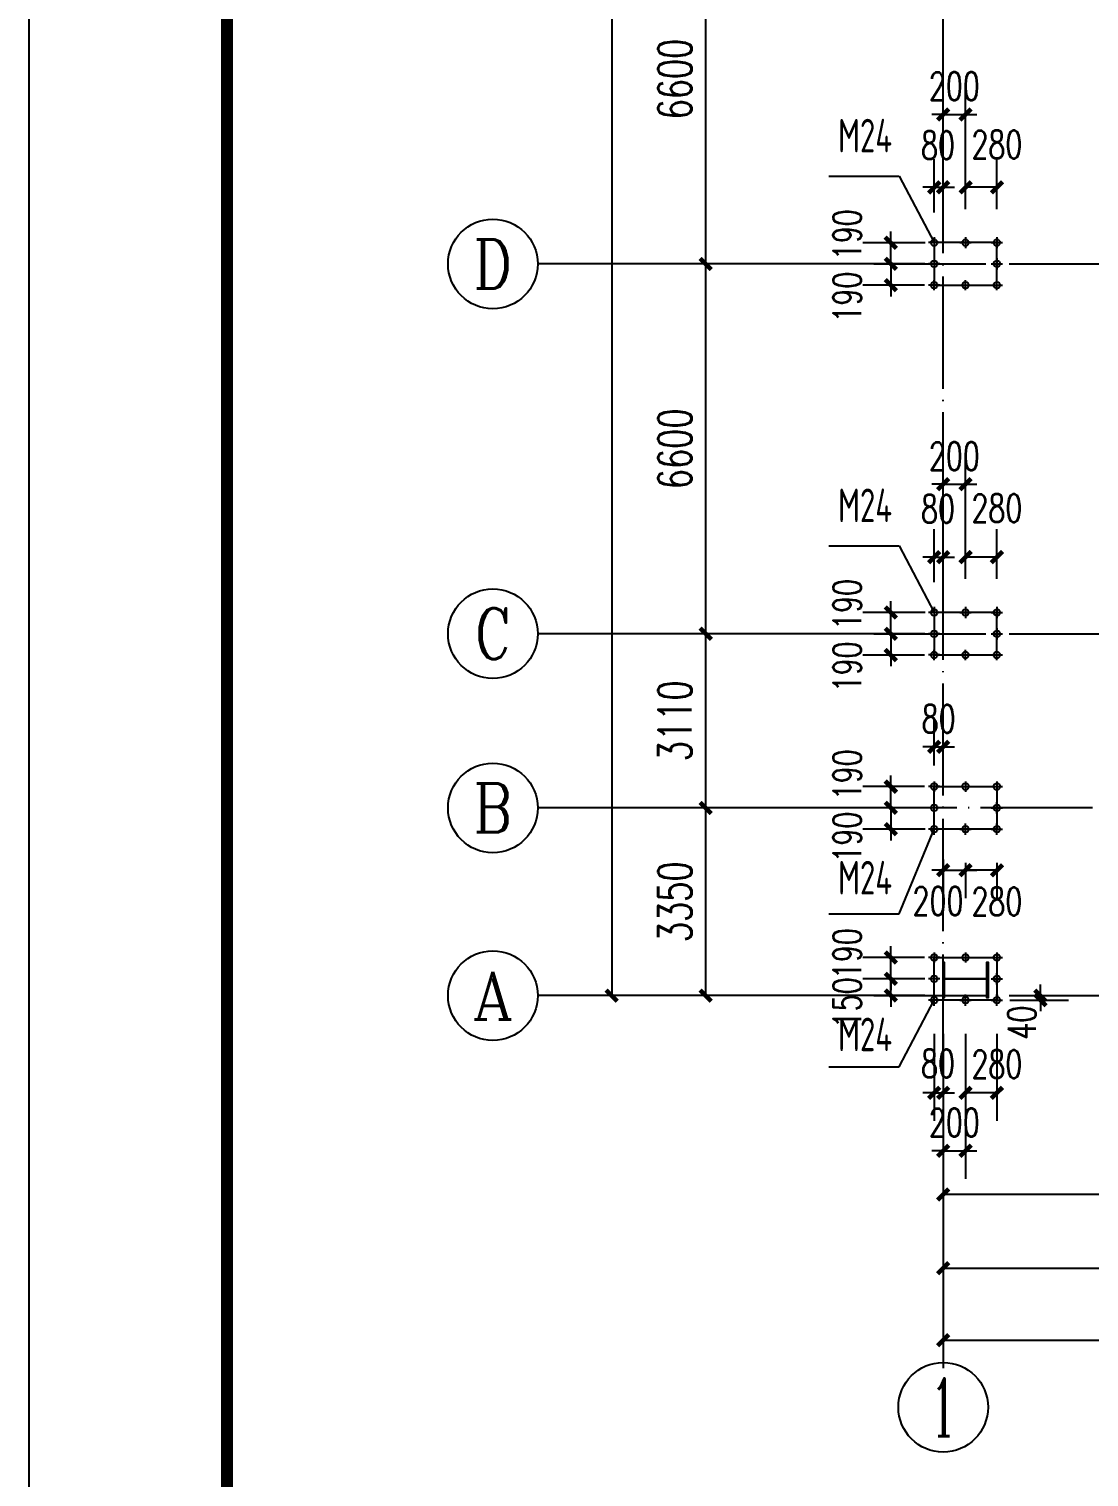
# Model space of a CAD drawing. Extents: x -89996 to 1006241, y -2176 to 440573.
# Drawn here: x 396096 to 415017, y 107290 to 133138 of the extents above; entities that cross this region are included whole.
import ezdxf
from ezdxf.enums import TextEntityAlignment as Align

# ---------------------------------------------------------------- set-up
doc = ezdxf.new("R2010")
doc.units = 0
doc.header["$LTSCALE"] = 1000
doc.header["$MEASUREMENT"] = 0
doc.linetypes.add('DOTE', pattern=[2.42, 2, -0.2, 0.02, -0.2])
for name, color, linetype in [('AXIS', 3, 'Continuous'), ('AXIS_TEXT', 7, 'Continuous'), ('DOTE', 1, 'DOTE'), ('GZ', 50, 'Continuous'), ('PUB_TITLE', 4, 'Continuous'), ('TEXT', 7, 'Continuous'), ('WALL', 9, 'Continuous')]:
    doc.layers.add(name, color=color, linetype=linetype)
doc.styles.add('_TCH_AXIS', font='COMPLEX', dxfattribs={"bigfont": 'GBCBIG'})
doc.styles.add('_TCH_DIM_T3', font='SIMPLEX', dxfattribs={"width": 0.705882, "bigfont": 'GBCBIG'})
doc.styles.add('COMPLEX', font='COMPLEX')
doc.styles.add('TSSD_Label', font='tssdeng.shx', dxfattribs={"width": 0.7, "bigfont": 'hztxt.shx'})
doc.dimstyles.new('_TCH_ARCH&&200', dxfattribs={"dimtxt": 595, "dimasz": 200, "dimexe": 500, "dimexo": 600, "dimgap": 252.5, "dimtad": 1, "dimdec": 0, "dimzin": 0, "dimdsep": 46, "dimtxsty": '_TCH_DIM_T3', "dimblk": 'ARCHTICK', "dimcen": 0.09, "dimclrt": 7, "dimazin": 2, "dimtfac": 1, "dimtdec": 0, "dimtix": 1, "dimtmove": 2, "dimatfit": 3, "dimfxl": 0, "dimtolj": 1, "dimtzin": 0, "dimarcsym": 0})
doc.dimstyles.new('TCH-200-1', dxfattribs={"dimtxt": 595, "dimasz": 200, "dimexe": 500, "dimexo": 600, "dimgap": 252.5, "dimtad": 1, "dimdec": 0, "dimzin": 0, "dimdsep": 46, "dimtxsty": '_TCH_DIM_T3', "dimblk": 'ARCHTICK', "dimcen": 0.09, "dimclrd": 3, "dimclre": 3, "dimclrt": 7, "dimazin": 2, "dimtfac": 1, "dimtdec": 0, "dimtix": 1, "dimtmove": 2, "dimatfit": 3, "dimfxl": 0, "dimtolj": 1, "dimtzin": 0, "dimarcsym": 0})
doc.dimstyles.new('TCH-200-2', dxfattribs={"dimtxt": 500, "dimasz": 200, "dimexe": 500, "dimexo": 600, "dimgap": 252.5, "dimtad": 1, "dimdec": 0, "dimlfac": 0.5, "dimzin": 0, "dimdsep": 46, "dimtxsty": '_TCH_DIM_T3', "dimblk": 'ARCHTICK', "dimcen": 0.09, "dimclrd": 124, "dimclre": 124, "dimclrt": 7, "dimazin": 2, "dimtfac": 1, "dimtdec": 0, "dimtix": 1, "dimtmove": 2, "dimatfit": 3, "dimfxl": 0, "dimtolj": 1, "dimtzin": 0, "dimarcsym": 0})

# ---------------------------------------------------------------- blocks, each defined once
blk = doc.blocks.new('_ArchTick')
at = {"color": 0, "linetype": 'ByBlock', "const_width": 0.4}
blk.add_lwpolyline([(-0.5, -0.5), (0.5, 0.5)], dxfattribs=at)
blk = doc.blocks.new('*D1260')
at = {"layer": 'Defpoints', "color": 0, "transparency": 16777216}
for p in [(412413, 155493), (406497, 115883), (412413, 115883)]:
    blk.add_point(p, dxfattribs=at)
at = {"layer": 'WALL', "color": 3, "lineweight": -2, "transparency": 16777216}
for p, q in [((411813, 155493), (405997, 155493)), ((406497, 155493), (406497, 115883)), ((411813, 115883), (405997, 115883))]:
    blk.add_line(p, q, dxfattribs=at)
at = {"layer": 'WALL', "color": 3, "lineweight": -2, "transparency": 16777216, "xscale": 200, "yscale": 200, "zscale": 200}
for p, rotation in [((406497, 155493), 90), ((406497, 115883), 270)]:
    blk.add_blockref('_ArchTick', p, dxfattribs=dict(at, rotation=rotation))
at = {"layer": 'WALL', "color": 7, "transparency": 16777216, "insert": (405947, 135688), "char_height": 595, "attachment_point": 5, "rotation": 90, "style": '_TCH_DIM_T3'}
blk.add_mtext('\\A1;39610', dxfattribs=at)
blk = doc.blocks.new('*D1261')
at = {"layer": 'Defpoints', "color": 0, "transparency": 16777216}
for p in [(412413, 115603), (500933, 115643), (500933, 109735)]:
    blk.add_point(p, dxfattribs=at)
at = {"layer": 'WALL', "color": 3, "lineweight": -2, "transparency": 16777216}
for p, q in [((500933, 115043), (500933, 109235)), ((412413, 115003), (412413, 109235)), ((412413, 109735), (500933, 109735))]:
    blk.add_line(p, q, dxfattribs=at)
at = {"layer": 'WALL', "color": 3, "lineweight": -2, "transparency": 16777216, "xscale": 200, "yscale": 200, "zscale": 200, "rotation": 180}
blk.add_blockref('_ArchTick', (412413, 109735), dxfattribs=at)
at = {"layer": 'WALL', "color": 3, "lineweight": -2, "transparency": 16777216, "xscale": 200, "yscale": 200, "zscale": 200}
blk.add_blockref('_ArchTick', (500933, 109735), dxfattribs=at)
at = {"layer": 'WALL', "color": 7, "transparency": 16777216, "insert": (456673, 110285), "char_height": 595, "attachment_point": 5, "style": '_TCH_DIM_T3'}
blk.add_mtext('\\A1;88520', dxfattribs=at)
blk = doc.blocks.new('*D1259')
at = {"layer": 'Defpoints', "color": 0, "transparency": 16777216}
for p in [(419573, 114623), (412413, 114215), (412413, 112333)]:
    blk.add_point(p, dxfattribs=at)
at = {"layer": 'WALL', "color": 3, "lineweight": -2, "transparency": 16777216}
for p, q in [((419573, 114023), (419573, 111833)), ((412413, 113615), (412413, 111833)), ((419573, 112333), (412413, 112333))]:
    blk.add_line(p, q, dxfattribs=at)
at = {"layer": 'WALL', "color": 3, "lineweight": -2, "transparency": 16777216, "xscale": 200, "yscale": 200, "zscale": 200, "rotation": 180}
blk.add_blockref('_ArchTick', (412413, 112333), dxfattribs=at)
at = {"layer": 'WALL', "color": 3, "lineweight": -2, "transparency": 16777216, "xscale": 200, "yscale": 200, "zscale": 200}
blk.add_blockref('_ArchTick', (419573, 112333), dxfattribs=at)
at = {"layer": 'WALL', "color": 7, "transparency": 16777216, "insert": (415993, 112883), "char_height": 595, "attachment_point": 5, "style": '_TCH_DIM_T3'}
blk.add_mtext('\\A1;7160', dxfattribs=at)
blk = doc.blocks.new('*D2378')
at = {"color": 124, "linetype": 'ByBlock', "lineweight": -2, "transparency": 16777216}
for p, q in [((411479, 116563), (411479, 116763)), ((412081, 116563), (410979, 116563)), ((411479, 116183), (411479, 116563)), ((412083, 116183), (410979, 116183)), ((411479, 116183), (411479, 115983))]:
    blk.add_line(p, q, dxfattribs=at)
at = {"layer": 'Defpoints', "color": 0, "linetype": 'ByBlock', "transparency": 16777216}
for p in [(411479, 116563), (412681, 116563), (412683, 116183)]:
    blk.add_point(p, dxfattribs=at)
at = {"color": 124, "linetype": 'ByBlock', "lineweight": -2, "transparency": 16777216, "xscale": 200, "yscale": 200, "zscale": 200}
for p, rotation in [((411479, 116563), 270), ((411479, 116183), 90)]:
    blk.add_blockref('_ArchTick', p, dxfattribs=dict(at, rotation=rotation))
at = {"color": 7, "linetype": 'ByBlock', "transparency": 16777216, "insert": (410702, 116632), "char_height": 500, "attachment_point": 5, "rotation": 90, "style": '_TCH_DIM_T3'}
blk.add_mtext('\\A1;190', dxfattribs=at)
blk = doc.blocks.new('*D2379')
at = {"color": 124, "linetype": 'ByBlock', "lineweight": -2, "transparency": 16777216}
for p, q in [((412253, 115203), (412253, 113647)), ((412413, 115203), (412413, 113647)), ((412253, 114147), (412053, 114147)), ((412253, 114147), (412413, 114147)), ((412413, 114147), (412613, 114147))]:
    blk.add_line(p, q, dxfattribs=at)
at = {"layer": 'Defpoints', "color": 0, "linetype": 'ByBlock', "transparency": 16777216}
for p in [(412253, 115803), (412413, 115803), (412413, 114147)]:
    blk.add_point(p, dxfattribs=at)
at = {"color": 124, "linetype": 'ByBlock', "lineweight": -2, "transparency": 16777216, "xscale": 200, "yscale": 200, "zscale": 200}
blk.add_blockref('_ArchTick', (412253, 114147), dxfattribs=at)
at = {"color": 124, "linetype": 'ByBlock', "lineweight": -2, "transparency": 16777216, "xscale": 200, "yscale": 200, "zscale": 200, "rotation": 180}
blk.add_blockref('_ArchTick', (412413, 114147), dxfattribs=at)
at = {"color": 7, "linetype": 'ByBlock', "transparency": 16777216, "insert": (412321, 114672), "char_height": 500, "attachment_point": 5, "style": '_TCH_DIM_T3'}
blk.add_mtext('\\A1;80', dxfattribs=at)
blk = doc.blocks.new('*D2380')
at = {"color": 124, "linetype": 'ByBlock', "lineweight": -2, "transparency": 16777216}
for p, q in [((412813, 115203), (412813, 113647)), ((413373, 115203), (413373, 113647)), ((413373, 114147), (412813, 114147))]:
    blk.add_line(p, q, dxfattribs=at)
at = {"layer": 'Defpoints', "color": 0, "linetype": 'ByBlock', "transparency": 16777216}
for p in [(412813, 115803), (413373, 115803), (412813, 114147)]:
    blk.add_point(p, dxfattribs=at)
at = {"color": 124, "linetype": 'ByBlock', "lineweight": -2, "transparency": 16777216, "xscale": 200, "yscale": 200, "zscale": 200, "rotation": 180}
blk.add_blockref('_ArchTick', (412813, 114147), dxfattribs=at)
at = {"color": 124, "linetype": 'ByBlock', "lineweight": -2, "transparency": 16777216, "xscale": 200, "yscale": 200, "zscale": 200}
blk.add_blockref('_ArchTick', (413373, 114147), dxfattribs=at)
at = {"color": 7, "linetype": 'ByBlock', "transparency": 16777216, "insert": (413372, 114662), "char_height": 500, "attachment_point": 5, "style": '_TCH_DIM_T3'}
blk.add_mtext('\\A1;280', dxfattribs=at)
blk = doc.blocks.new('*D2386')
at = {"color": 124, "linetype": 'ByBlock', "lineweight": -2, "transparency": 16777216}
for p, q in [((414149, 115883), (414149, 116083)), ((413605, 115803), (414649, 115803)), ((413608, 115883), (414649, 115883)), ((414149, 115883), (414149, 115803)), ((414149, 115803), (414149, 115603))]:
    blk.add_line(p, q, dxfattribs=at)
at = {"layer": 'Defpoints', "color": 0, "linetype": 'ByBlock', "transparency": 16777216}
for p in [(413005, 115803), (413008, 115883), (414149, 115803)]:
    blk.add_point(p, dxfattribs=at)
at = {"color": 124, "linetype": 'ByBlock', "lineweight": -2, "transparency": 16777216, "xscale": 200, "yscale": 200, "zscale": 200}
for p, rotation in [((414149, 115883), 270), ((414149, 115803), 90)]:
    blk.add_blockref('_ArchTick', p, dxfattribs=dict(at, rotation=rotation))
at = {"color": 7, "linetype": 'ByBlock', "transparency": 16777216, "insert": (413818, 115401), "char_height": 500, "attachment_point": 5, "rotation": 90, "style": '_TCH_DIM_T3'}
blk.add_mtext('\\A1;40', dxfattribs=at)
blk = doc.blocks.new('*D2387')
at = {"color": 124, "linetype": 'ByBlock', "lineweight": -2, "transparency": 16777216}
for p, q in [((411479, 116183), (411479, 116383)), ((411653, 116183), (410979, 116183)), ((411479, 115883), (411479, 116183)), ((412083, 115883), (410979, 115883)), ((411479, 115883), (411479, 115683))]:
    blk.add_line(p, q, dxfattribs=at)
at = {"layer": 'Defpoints', "color": 0, "linetype": 'ByBlock', "transparency": 16777216}
for p in [(411479, 116183), (412253, 116183), (412683, 115883)]:
    blk.add_point(p, dxfattribs=at)
at = {"color": 124, "linetype": 'ByBlock', "lineweight": -2, "transparency": 16777216, "xscale": 200, "yscale": 200, "zscale": 200}
for p, rotation in [((411479, 116183), 270), ((411479, 115883), 90)]:
    blk.add_blockref('_ArchTick', p, dxfattribs=dict(at, rotation=rotation))
at = {"color": 7, "linetype": 'ByBlock', "transparency": 16777216, "insert": (410702, 115755), "char_height": 500, "attachment_point": 5, "rotation": 90, "style": '_TCH_DIM_T3'}
blk.add_mtext('\\A1;150', dxfattribs=at)
blk = doc.blocks.new('*D2412')
at = {"color": 124, "linetype": 'ByBlock', "lineweight": -2, "transparency": 16777216}
for p, q in [((411479, 119613), (411479, 119813)), ((412081, 119613), (410979, 119613)), ((411479, 119233), (411479, 119613)), ((412083, 119233), (410979, 119233)), ((411479, 119233), (411479, 119033))]:
    blk.add_line(p, q, dxfattribs=at)
at = {"layer": 'Defpoints', "color": 0, "linetype": 'ByBlock', "transparency": 16777216}
for p in [(411479, 119613), (412681, 119613), (412683, 119233)]:
    blk.add_point(p, dxfattribs=at)
at = {"color": 124, "linetype": 'ByBlock', "lineweight": -2, "transparency": 16777216, "xscale": 200, "yscale": 200, "zscale": 200}
for p, rotation in [((411479, 119613), 270), ((411479, 119233), 90)]:
    blk.add_blockref('_ArchTick', p, dxfattribs=dict(at, rotation=rotation))
at = {"color": 7, "linetype": 'ByBlock', "transparency": 16777216, "insert": (410702, 119825), "char_height": 500, "attachment_point": 5, "rotation": 90, "style": '_TCH_DIM_T3'}
blk.add_mtext('\\A1;190', dxfattribs=at)
blk = doc.blocks.new('*D2413')
at = {"color": 124, "linetype": 'ByBlock', "lineweight": -2, "transparency": 16777216}
for p, q in [((411479, 119233), (411479, 119433)), ((412083, 119233), (410979, 119233)), ((411479, 119233), (411479, 118853)), ((412094, 118853), (410979, 118853)), ((411479, 118853), (411479, 118653))]:
    blk.add_line(p, q, dxfattribs=at)
at = {"layer": 'Defpoints', "color": 0, "linetype": 'ByBlock', "transparency": 16777216}
for p in [(412683, 119233), (411479, 118853), (412694, 118853)]:
    blk.add_point(p, dxfattribs=at)
at = {"color": 124, "linetype": 'ByBlock', "lineweight": -2, "transparency": 16777216, "xscale": 200, "yscale": 200, "zscale": 200}
for p, rotation in [((411479, 119233), 270), ((411479, 118853), 90)]:
    blk.add_blockref('_ArchTick', p, dxfattribs=dict(at, rotation=rotation))
at = {"color": 7, "linetype": 'ByBlock', "transparency": 16777216, "insert": (410702, 118712), "char_height": 500, "attachment_point": 5, "rotation": 90, "style": '_TCH_DIM_T3'}
blk.add_mtext('\\A1;190', dxfattribs=at)
blk = doc.blocks.new('*D2414')
at = {"color": 124, "linetype": 'ByBlock', "lineweight": -2, "transparency": 16777216}
for p, q in [((412413, 118313), (412413, 117621)), ((412813, 118253), (412813, 117621)), ((412413, 118121), (412213, 118121)), ((412413, 118121), (412813, 118121)), ((412813, 118121), (413013, 118121))]:
    blk.add_line(p, q, dxfattribs=at)
at = {"layer": 'Defpoints', "color": 0, "linetype": 'ByBlock', "transparency": 16777216}
for p in [(412413, 118913), (412813, 118853), (412813, 118121)]:
    blk.add_point(p, dxfattribs=at)
at = {"color": 124, "linetype": 'ByBlock', "lineweight": -2, "transparency": 16777216, "xscale": 200, "yscale": 200, "zscale": 200}
blk.add_blockref('_ArchTick', (412413, 118121), dxfattribs=at)
at = {"color": 124, "linetype": 'ByBlock', "lineweight": -2, "transparency": 16777216, "xscale": 200, "yscale": 200, "zscale": 200, "rotation": 180}
blk.add_blockref('_ArchTick', (412813, 118121), dxfattribs=at)
at = {"color": 7, "linetype": 'ByBlock', "transparency": 16777216, "insert": (412321, 117572), "char_height": 500, "attachment_point": 5, "style": '_TCH_DIM_T3'}
blk.add_mtext('\\A1;200', dxfattribs=at)
blk = doc.blocks.new('*D2415')
at = {"color": 124, "linetype": 'ByBlock', "lineweight": -2, "transparency": 16777216}
for p, q in [((412813, 118253), (412813, 117621)), ((413373, 118253), (413373, 117621)), ((413373, 118121), (412813, 118121))]:
    blk.add_line(p, q, dxfattribs=at)
at = {"layer": 'Defpoints', "color": 0, "linetype": 'ByBlock', "transparency": 16777216}
for p in [(412813, 118853), (413373, 118853), (412813, 118121)]:
    blk.add_point(p, dxfattribs=at)
at = {"color": 124, "linetype": 'ByBlock', "lineweight": -2, "transparency": 16777216, "xscale": 200, "yscale": 200, "zscale": 200, "rotation": 180}
blk.add_blockref('_ArchTick', (412813, 118121), dxfattribs=at)
at = {"color": 124, "linetype": 'ByBlock', "lineweight": -2, "transparency": 16777216, "xscale": 200, "yscale": 200, "zscale": 200}
blk.add_blockref('_ArchTick', (413373, 118121), dxfattribs=at)
at = {"color": 7, "linetype": 'ByBlock', "transparency": 16777216, "insert": (413372, 117562), "char_height": 500, "attachment_point": 5, "style": '_TCH_DIM_T3'}
blk.add_mtext('\\A1;280', dxfattribs=at)
blk = doc.blocks.new('*D2605')
at = {"color": 124, "linetype": 'ByBlock', "lineweight": -2, "transparency": 16777216}
for p, q in [((411479, 128943), (411479, 129143)), ((412083, 128943), (410979, 128943)), ((411479, 128943), (411479, 128563)), ((412081, 128563), (410979, 128563)), ((411479, 128563), (411479, 128363))]:
    blk.add_line(p, q, dxfattribs=at)
at = {"layer": 'Defpoints', "color": 0, "linetype": 'ByBlock', "transparency": 16777216}
for p in [(412683, 128943), (411479, 128563), (412681, 128563)]:
    blk.add_point(p, dxfattribs=at)
at = {"color": 124, "linetype": 'ByBlock', "lineweight": -2, "transparency": 16777216, "xscale": 200, "yscale": 200, "zscale": 200}
for p, rotation in [((411479, 128943), 270), ((411479, 128563), 90)]:
    blk.add_blockref('_ArchTick', p, dxfattribs=dict(at, rotation=rotation))
at = {"color": 7, "linetype": 'ByBlock', "transparency": 16777216, "insert": (410702, 128351), "char_height": 500, "attachment_point": 5, "rotation": 90, "style": '_TCH_DIM_T3'}
blk.add_mtext('\\A1;190', dxfattribs=at)
blk = doc.blocks.new('*D2606')
at = {"color": 124, "linetype": 'ByBlock', "lineweight": -2, "transparency": 16777216}
for p, q in [((411479, 129323), (411479, 129523)), ((412094, 129323), (410979, 129323)), ((411479, 128943), (411479, 129323)), ((412083, 128943), (410979, 128943)), ((411479, 128943), (411479, 128743))]:
    blk.add_line(p, q, dxfattribs=at)
at = {"layer": 'Defpoints', "color": 0, "linetype": 'ByBlock', "transparency": 16777216}
for p in [(411479, 129323), (412694, 129323), (412683, 128943)]:
    blk.add_point(p, dxfattribs=at)
at = {"color": 124, "linetype": 'ByBlock', "lineweight": -2, "transparency": 16777216, "xscale": 200, "yscale": 200, "zscale": 200}
for p, rotation in [((411479, 129323), 270), ((411479, 128943), 90)]:
    blk.add_blockref('_ArchTick', p, dxfattribs=dict(at, rotation=rotation))
at = {"color": 7, "linetype": 'ByBlock', "transparency": 16777216, "insert": (410702, 129465), "char_height": 500, "attachment_point": 5, "rotation": 90, "style": '_TCH_DIM_T3'}
blk.add_mtext('\\A1;190', dxfattribs=at)
blk = doc.blocks.new('*D2607')
at = {"color": 124, "linetype": 'ByBlock', "lineweight": -2, "transparency": 16777216}
for p, q in [((412253, 129863), (412253, 130811)), ((412413, 129923), (412413, 130811)), ((412253, 130311), (412053, 130311)), ((412253, 130311), (412413, 130311)), ((412413, 130311), (412613, 130311))]:
    blk.add_line(p, q, dxfattribs=at)
at = {"layer": 'Defpoints', "color": 0, "linetype": 'ByBlock', "transparency": 16777216}
for p in [(412413, 130311), (412253, 129263), (412413, 129323)]:
    blk.add_point(p, dxfattribs=at)
at = {"color": 124, "linetype": 'ByBlock', "lineweight": -2, "transparency": 16777216, "xscale": 200, "yscale": 200, "zscale": 200}
blk.add_blockref('_ArchTick', (412253, 130311), dxfattribs=at)
at = {"color": 124, "linetype": 'ByBlock', "lineweight": -2, "transparency": 16777216, "xscale": 200, "yscale": 200, "zscale": 200, "rotation": 180}
blk.add_blockref('_ArchTick', (412413, 130311), dxfattribs=at)
at = {"color": 7, "linetype": 'ByBlock', "transparency": 16777216, "insert": (412321, 131064), "char_height": 500, "attachment_point": 5, "style": '_TCH_DIM_T3'}
blk.add_mtext('\\A1;80', dxfattribs=at)
blk = doc.blocks.new('*D2608')
at = {"color": 124, "linetype": 'ByBlock', "lineweight": -2, "transparency": 16777216}
for p, q in [((412813, 129923), (412813, 130811)), ((413373, 129923), (413373, 130811)), ((413373, 130311), (412813, 130311))]:
    blk.add_line(p, q, dxfattribs=at)
at = {"layer": 'Defpoints', "color": 0, "linetype": 'ByBlock', "transparency": 16777216}
for p in [(412813, 130311), (412813, 129323), (413373, 129323)]:
    blk.add_point(p, dxfattribs=at)
at = {"color": 124, "linetype": 'ByBlock', "lineweight": -2, "transparency": 16777216, "xscale": 200, "yscale": 200, "zscale": 200, "rotation": 180}
blk.add_blockref('_ArchTick', (412813, 130311), dxfattribs=at)
at = {"color": 124, "linetype": 'ByBlock', "lineweight": -2, "transparency": 16777216, "xscale": 200, "yscale": 200, "zscale": 200}
blk.add_blockref('_ArchTick', (413373, 130311), dxfattribs=at)
at = {"color": 7, "linetype": 'ByBlock', "transparency": 16777216, "insert": (413372, 131075), "char_height": 500, "attachment_point": 5, "style": '_TCH_DIM_T3'}
blk.add_mtext('\\A1;280', dxfattribs=at)
blk = doc.blocks.new('*D2613')
at = {"color": 124, "linetype": 'ByBlock', "lineweight": -2, "transparency": 16777216}
for p, q in [((411479, 122343), (411479, 122543)), ((412083, 122343), (410979, 122343)), ((411479, 122343), (411479, 121963)), ((412081, 121963), (410979, 121963)), ((411479, 121963), (411479, 121763))]:
    blk.add_line(p, q, dxfattribs=at)
at = {"layer": 'Defpoints', "color": 0, "linetype": 'ByBlock', "transparency": 16777216}
for p in [(412683, 122343), (411479, 121963), (412681, 121963)]:
    blk.add_point(p, dxfattribs=at)
at = {"color": 124, "linetype": 'ByBlock', "lineweight": -2, "transparency": 16777216, "xscale": 200, "yscale": 200, "zscale": 200}
for p, rotation in [((411479, 122343), 270), ((411479, 121963), 90)]:
    blk.add_blockref('_ArchTick', p, dxfattribs=dict(at, rotation=rotation))
at = {"color": 7, "linetype": 'ByBlock', "transparency": 16777216, "insert": (410702, 121751), "char_height": 500, "attachment_point": 5, "rotation": 90, "style": '_TCH_DIM_T3'}
blk.add_mtext('\\A1;190', dxfattribs=at)
blk = doc.blocks.new('*D2614')
at = {"color": 124, "linetype": 'ByBlock', "lineweight": -2, "transparency": 16777216}
for p, q in [((411479, 122723), (411479, 122923)), ((412094, 122723), (410979, 122723)), ((411479, 122343), (411479, 122723)), ((412083, 122343), (410979, 122343)), ((411479, 122343), (411479, 122143))]:
    blk.add_line(p, q, dxfattribs=at)
at = {"layer": 'Defpoints', "color": 0, "linetype": 'ByBlock', "transparency": 16777216}
for p in [(411479, 122723), (412694, 122723), (412683, 122343)]:
    blk.add_point(p, dxfattribs=at)
at = {"color": 124, "linetype": 'ByBlock', "lineweight": -2, "transparency": 16777216, "xscale": 200, "yscale": 200, "zscale": 200}
for p, rotation in [((411479, 122723), 270), ((411479, 122343), 90)]:
    blk.add_blockref('_ArchTick', p, dxfattribs=dict(at, rotation=rotation))
at = {"color": 7, "linetype": 'ByBlock', "transparency": 16777216, "insert": (410702, 122865), "char_height": 500, "attachment_point": 5, "rotation": 90, "style": '_TCH_DIM_T3'}
blk.add_mtext('\\A1;190', dxfattribs=at)
blk = doc.blocks.new('*D2615')
at = {"color": 124, "linetype": 'ByBlock', "lineweight": -2, "transparency": 16777216}
for p, q in [((412253, 123263), (412253, 124211)), ((412413, 123269), (412413, 124211)), ((412253, 123711), (412053, 123711)), ((412253, 123711), (412413, 123711)), ((412413, 123711), (412613, 123711))]:
    blk.add_line(p, q, dxfattribs=at)
at = {"layer": 'Defpoints', "color": 0, "linetype": 'ByBlock', "transparency": 16777216}
for p in [(412413, 123711), (412253, 122663), (412413, 122669)]:
    blk.add_point(p, dxfattribs=at)
at = {"color": 124, "linetype": 'ByBlock', "lineweight": -2, "transparency": 16777216, "xscale": 200, "yscale": 200, "zscale": 200}
blk.add_blockref('_ArchTick', (412253, 123711), dxfattribs=at)
at = {"color": 124, "linetype": 'ByBlock', "lineweight": -2, "transparency": 16777216, "xscale": 200, "yscale": 200, "zscale": 200, "rotation": 180}
blk.add_blockref('_ArchTick', (412413, 123711), dxfattribs=at)
at = {"color": 7, "linetype": 'ByBlock', "transparency": 16777216, "insert": (412321, 124575), "char_height": 500, "attachment_point": 5, "style": '_TCH_DIM_T3'}
blk.add_mtext('\\A1;80', dxfattribs=at)
blk = doc.blocks.new('*D2616')
at = {"color": 124, "linetype": 'ByBlock', "lineweight": -2, "transparency": 16777216}
for p, q in [((412813, 123323), (412813, 124211)), ((413373, 123323), (413373, 124211)), ((413373, 123711), (412813, 123711))]:
    blk.add_line(p, q, dxfattribs=at)
at = {"layer": 'Defpoints', "color": 0, "linetype": 'ByBlock', "transparency": 16777216}
for p in [(412813, 123711), (412813, 122723), (413373, 122723)]:
    blk.add_point(p, dxfattribs=at)
at = {"color": 124, "linetype": 'ByBlock', "lineweight": -2, "transparency": 16777216, "xscale": 200, "yscale": 200, "zscale": 200, "rotation": 180}
blk.add_blockref('_ArchTick', (412813, 123711), dxfattribs=at)
at = {"color": 124, "linetype": 'ByBlock', "lineweight": -2, "transparency": 16777216, "xscale": 200, "yscale": 200, "zscale": 200}
blk.add_blockref('_ArchTick', (413373, 123711), dxfattribs=at)
at = {"color": 7, "linetype": 'ByBlock', "transparency": 16777216, "insert": (413372, 124585), "char_height": 500, "attachment_point": 5, "style": '_TCH_DIM_T3'}
blk.add_mtext('\\A1;280', dxfattribs=at)
blk = doc.blocks.new('*D2625')
at = {"color": 124, "linetype": 'ByBlock', "lineweight": -2, "transparency": 16777216}
for p, q in [((412253, 119989), (412253, 120824)), ((412413, 119989), (412413, 120824)), ((412253, 120324), (412053, 120324)), ((412253, 120324), (412413, 120324)), ((412413, 120324), (412613, 120324))]:
    blk.add_line(p, q, dxfattribs=at)
at = {"layer": 'Defpoints', "color": 0, "linetype": 'ByBlock', "transparency": 16777216}
for p in [(412413, 120324), (412253, 119389), (412413, 119389)]:
    blk.add_point(p, dxfattribs=at)
at = {"color": 124, "linetype": 'ByBlock', "lineweight": -2, "transparency": 16777216, "xscale": 200, "yscale": 200, "zscale": 200}
blk.add_blockref('_ArchTick', (412253, 120324), dxfattribs=at)
at = {"color": 124, "linetype": 'ByBlock', "lineweight": -2, "transparency": 16777216, "xscale": 200, "yscale": 200, "zscale": 200, "rotation": 180}
blk.add_blockref('_ArchTick', (412413, 120324), dxfattribs=at)
at = {"color": 7, "linetype": 'ByBlock', "transparency": 16777216, "insert": (412333, 120826), "char_height": 500, "attachment_point": 5, "style": '_TCH_DIM_T3'}
blk.add_mtext('\\A1;80', dxfattribs=at)
blk = doc.blocks.new('*D2634')
at = {"color": 124, "linetype": 'ByBlock', "lineweight": -2, "transparency": 16777216}
for p, q in [((412413, 129923), (412413, 132111)), ((412813, 129923), (412813, 132111)), ((412413, 131611), (412213, 131611)), ((412413, 131611), (412813, 131611)), ((412813, 131611), (413013, 131611))]:
    blk.add_line(p, q, dxfattribs=at)
at = {"layer": 'Defpoints', "color": 0, "linetype": 'ByBlock', "transparency": 16777216}
for p in [(412813, 131611), (412413, 129323), (412813, 129323)]:
    blk.add_point(p, dxfattribs=at)
at = {"color": 124, "linetype": 'ByBlock', "lineweight": -2, "transparency": 16777216, "xscale": 200, "yscale": 200, "zscale": 200}
blk.add_blockref('_ArchTick', (412413, 131611), dxfattribs=at)
at = {"color": 124, "linetype": 'ByBlock', "lineweight": -2, "transparency": 16777216, "xscale": 200, "yscale": 200, "zscale": 200, "rotation": 180}
blk.add_blockref('_ArchTick', (412813, 131611), dxfattribs=at)
at = {"color": 7, "linetype": 'ByBlock', "transparency": 16777216, "insert": (412613, 132114), "char_height": 500, "attachment_point": 5, "style": '_TCH_DIM_T3'}
blk.add_mtext('\\A1;200', dxfattribs=at)
blk = doc.blocks.new('*D2635')
at = {"color": 124, "linetype": 'ByBlock', "lineweight": -2, "transparency": 16777216}
for p, q in [((412413, 123323), (412413, 125511)), ((412813, 123323), (412813, 125511)), ((412413, 125011), (412213, 125011)), ((412413, 125011), (412813, 125011)), ((412813, 125011), (413013, 125011))]:
    blk.add_line(p, q, dxfattribs=at)
at = {"layer": 'Defpoints', "color": 0, "linetype": 'ByBlock', "transparency": 16777216}
for p in [(412813, 125011), (412413, 122723), (412813, 122723)]:
    blk.add_point(p, dxfattribs=at)
at = {"color": 124, "linetype": 'ByBlock', "lineweight": -2, "transparency": 16777216, "xscale": 200, "yscale": 200, "zscale": 200}
blk.add_blockref('_ArchTick', (412413, 125011), dxfattribs=at)
at = {"color": 124, "linetype": 'ByBlock', "lineweight": -2, "transparency": 16777216, "xscale": 200, "yscale": 200, "zscale": 200, "rotation": 180}
blk.add_blockref('_ArchTick', (412813, 125011), dxfattribs=at)
at = {"color": 7, "linetype": 'ByBlock', "transparency": 16777216, "insert": (412613, 125514), "char_height": 500, "attachment_point": 5, "style": '_TCH_DIM_T3'}
blk.add_mtext('\\A1;200', dxfattribs=at)
blk = doc.blocks.new('*D2636')
at = {"color": 124, "linetype": 'ByBlock', "lineweight": -2, "transparency": 16777216}
for p, q in [((412413, 115203), (412413, 112615)), ((412813, 115203), (412813, 112615)), ((412413, 113115), (412213, 113115)), ((412413, 113115), (412813, 113115)), ((412813, 113115), (413013, 113115))]:
    blk.add_line(p, q, dxfattribs=at)
at = {"layer": 'Defpoints', "color": 0, "linetype": 'ByBlock', "transparency": 16777216}
for p in [(412413, 115803), (412813, 115803), (412813, 113115)]:
    blk.add_point(p, dxfattribs=at)
at = {"color": 124, "linetype": 'ByBlock', "lineweight": -2, "transparency": 16777216, "xscale": 200, "yscale": 200, "zscale": 200}
blk.add_blockref('_ArchTick', (412413, 113115), dxfattribs=at)
at = {"color": 124, "linetype": 'ByBlock', "lineweight": -2, "transparency": 16777216, "xscale": 200, "yscale": 200, "zscale": 200, "rotation": 180}
blk.add_blockref('_ArchTick', (412813, 113115), dxfattribs=at)
at = {"color": 7, "linetype": 'ByBlock', "transparency": 16777216, "insert": (412613, 113618), "char_height": 500, "attachment_point": 5, "style": '_TCH_DIM_T3'}
blk.add_mtext('\\A1;200', dxfattribs=at)
blk = doc.blocks.new('*D2679')
at = {"layer": 'AXIS', "color": 0, "lineweight": -2, "transparency": 16777216}
for p, q in [((410573, 119233), (407676, 119233)), ((408176, 115883), (408176, 119233)), ((410573, 115883), (407676, 115883))]:
    blk.add_line(p, q, dxfattribs=at)
at = {"layer": 'Defpoints', "color": 0, "transparency": 16777216}
for p in [(408176, 119233), (411173, 119233), (411173, 115883)]:
    blk.add_point(p, dxfattribs=at)
at = {"layer": 'AXIS', "color": 0, "lineweight": -2, "transparency": 16777216, "xscale": 200, "yscale": 200, "zscale": 200}
for p, rotation in [((408176, 119233), 90), ((408176, 115883), 270)]:
    blk.add_blockref('_ArchTick', p, dxfattribs=dict(at, rotation=rotation))
at = {"layer": 'AXIS', "color": 7, "transparency": 16777216, "insert": (407626, 117558), "char_height": 595, "attachment_point": 5, "rotation": 90, "style": '_TCH_DIM_T3'}
blk.add_mtext('\\A1;3350', dxfattribs=at)
blk = doc.blocks.new('*D2680')
at = {"layer": 'AXIS', "color": 0, "lineweight": -2, "transparency": 16777216}
for p, q in [((410573, 122343), (407676, 122343)), ((408176, 119233), (408176, 122343)), ((410573, 119233), (407676, 119233))]:
    blk.add_line(p, q, dxfattribs=at)
at = {"layer": 'Defpoints', "color": 0, "transparency": 16777216}
for p in [(408176, 122343), (411173, 122343), (411173, 119233)]:
    blk.add_point(p, dxfattribs=at)
at = {"layer": 'AXIS', "color": 0, "lineweight": -2, "transparency": 16777216, "xscale": 200, "yscale": 200, "zscale": 200}
for p, rotation in [((408176, 122343), 90), ((408176, 119233), 270)]:
    blk.add_blockref('_ArchTick', p, dxfattribs=dict(at, rotation=rotation))
at = {"layer": 'AXIS', "color": 7, "transparency": 16777216, "insert": (407626, 120788), "char_height": 595, "attachment_point": 5, "rotation": 90, "style": '_TCH_DIM_T3'}
blk.add_mtext('\\A1;3110', dxfattribs=at)
blk = doc.blocks.new('*D2681')
at = {"layer": 'AXIS', "color": 0, "lineweight": -2, "transparency": 16777216}
for p, q in [((410573, 128943), (407676, 128943)), ((408176, 122343), (408176, 128943)), ((410573, 122343), (407676, 122343))]:
    blk.add_line(p, q, dxfattribs=at)
at = {"layer": 'Defpoints', "color": 0, "transparency": 16777216}
for p in [(408176, 128943), (411173, 128943), (411173, 122343)]:
    blk.add_point(p, dxfattribs=at)
at = {"layer": 'AXIS', "color": 0, "lineweight": -2, "transparency": 16777216, "xscale": 200, "yscale": 200, "zscale": 200}
for p, rotation in [((408176, 128943), 90), ((408176, 122343), 270)]:
    blk.add_blockref('_ArchTick', p, dxfattribs=dict(at, rotation=rotation))
at = {"layer": 'AXIS', "color": 7, "transparency": 16777216, "insert": (407626, 125643), "char_height": 595, "attachment_point": 5, "rotation": 90, "style": '_TCH_DIM_T3'}
blk.add_mtext('\\A1;6600', dxfattribs=at)
blk = doc.blocks.new('*D2682')
at = {"layer": 'AXIS', "color": 0, "lineweight": -2, "transparency": 16777216}
for p, q in [((410573, 135543), (407676, 135543)), ((408176, 128943), (408176, 135543)), ((410573, 128943), (407676, 128943))]:
    blk.add_line(p, q, dxfattribs=at)
at = {"layer": 'Defpoints', "color": 0, "transparency": 16777216}
for p in [(408176, 135543), (411173, 135543), (411173, 128943)]:
    blk.add_point(p, dxfattribs=at)
at = {"layer": 'AXIS', "color": 0, "lineweight": -2, "transparency": 16777216, "xscale": 200, "yscale": 200, "zscale": 200}
for p, rotation in [((408176, 135543), 90), ((408176, 128943), 270)]:
    blk.add_blockref('_ArchTick', p, dxfattribs=dict(at, rotation=rotation))
at = {"layer": 'AXIS', "color": 7, "transparency": 16777216, "insert": (407626, 132243), "char_height": 595, "attachment_point": 5, "rotation": 90, "style": '_TCH_DIM_T3'}
blk.add_mtext('\\A1;6600', dxfattribs=at)
blk = doc.blocks.new('*D2700')
at = {"layer": 'AXIS', "color": 0, "lineweight": -2, "transparency": 16777216}
for p, q in [((412413, 114016), (412413, 110520)), ((421624, 114016), (421624, 110520)), ((412413, 111020), (421624, 111020))]:
    blk.add_line(p, q, dxfattribs=at)
at = {"layer": 'Defpoints', "color": 0, "transparency": 16777216}
for p in [(412413, 114616), (421624, 114616), (421624, 111020)]:
    blk.add_point(p, dxfattribs=at)
at = {"layer": 'AXIS', "color": 0, "lineweight": -2, "transparency": 16777216, "xscale": 200, "yscale": 200, "zscale": 200, "rotation": 180}
blk.add_blockref('_ArchTick', (412413, 111020), dxfattribs=at)
at = {"layer": 'AXIS', "color": 0, "lineweight": -2, "transparency": 16777216, "xscale": 200, "yscale": 200, "zscale": 200}
blk.add_blockref('_ArchTick', (421624, 111020), dxfattribs=at)
at = {"layer": 'AXIS', "color": 7, "transparency": 16777216, "insert": (417019, 111570), "char_height": 595, "attachment_point": 5, "style": '_TCH_DIM_T3'}
blk.add_mtext('\\A1;9210', dxfattribs=at)
blk = doc.blocks.new('_AXISO')
blk.add_circle((0, 0), 0.5)
at = {"layer": 'AXIS_TEXT', "style": 'COMPLEX', "width": 1.041667}
blk.add_attdef('A', text='', height=0.56, dxfattribs=at).set_placement((-0.25, -0.28), (0.25, -0.28), align=Align.FIT)

msp = doc.modelspace()

# ---------------------------------------------------------------- linework, layer by layer
for centre in [(412253.48, 129323.22), (412813.48, 129323.22), (413373.48, 129323.22), (412253.48, 128943.22), (413373.48, 128943.22), (412253.48, 128563.22), (412813.48, 128563.22), (413373.48, 128563.22), (412253.48, 122723.22), (412813.48, 122723.22), (413373.48, 122723.22), (412253.48, 122343.22), (413373.48, 122343.22), (412253.48, 121963.22), (412813.48, 121963.22), (413373.48, 121963.22), (412253.48, 119613.22), (412813.48, 119613.22), (413373.48, 119613.22), (412253.48, 119233.22), (413373.48, 119233.22), (412253.48, 118853.22), (412813.48, 118853.22), (413373.48, 118853.22), (412253.48, 116563.22), (412813.48, 116563.22), (413373.48, 116563.22), (412253.48, 116183.22), (413373.48, 116183.22), (412253.48, 115803.22), (412813.48, 115803.22), (413373.48, 115803.22)]:
    msp.add_circle(centre, 58.52)
at = {"layer": 'AXIS'}
for p, q in [((410373.85, 130512), (411627.88, 130512)), ((411627.88, 130512), (412253.48, 129323.22)), ((412354.15, 129323.22), (412152.81, 129323.22)), ((412253.48, 129423.89), (412253.48, 129222.55)), ((412712.81, 129323.22), (412914.15, 129323.22)), ((412813.48, 129423.89), (412813.48, 129222.55)), ((413272.81, 129323.22), (413474.15, 129323.22)), ((413373.48, 129423.89), (413373.48, 129222.55)), ((412253.48, 129043.89), (412253.48, 128842.55)), ((413373.48, 129043.89), (413373.48, 128842.55)), ((411173.48, 128943.22), (405176.05, 128943.22)), ((412354.15, 128943.22), (412152.81, 128943.22)), ((413272.81, 128943.22), (413474.15, 128943.22)), ((412354.15, 128563.22), (412152.81, 128563.22)), ((412253.48, 128472.55), (412253.48, 128653.89)), ((412712.81, 128563.22), (412914.15, 128563.22)), ((412813.48, 128472.55), (412813.48, 128653.89)), ((413272.81, 128563.22), (413474.15, 128563.22)), ((413373.48, 128472.55), (413373.48, 128653.89)), ((410373.85, 123912), (411627.88, 123912)), ((411627.88, 123912), (412253.48, 122723.22)), ((412253.48, 122823.89), (412253.48, 122622.55)), ((412813.48, 122823.89), (412813.48, 122622.55)), ((413373.48, 122823.89), (413373.48, 122622.55)), ((412354.15, 122723.22), (412152.81, 122723.22)), ((412712.81, 122723.22), (412914.15, 122723.22)), ((413272.81, 122723.22), (413474.15, 122723.22)), ((411173.48, 122343.22), (405176.05, 122343.22)), ((412354.15, 122343.22), (412152.81, 122343.22)), ((412253.48, 122443.89), (412253.48, 122242.55)), ((413272.81, 122343.22), (413474.15, 122343.22)), ((413373.48, 122443.89), (413373.48, 122242.55)), ((412253.48, 121872.55), (412253.48, 122053.89)), ((412813.48, 121872.55), (412813.48, 122053.89)), ((413373.48, 121872.55), (413373.48, 122053.89)), ((412354.15, 121963.22), (412152.81, 121963.22)), ((412712.81, 121963.22), (412914.15, 121963.22)), ((413272.81, 121963.22), (413474.15, 121963.22)), ((412253.48, 119703.89), (412253.48, 119522.55)), ((412813.48, 119703.89), (412813.48, 119522.55)), ((413373.48, 119703.89), (413373.48, 119522.55)), ((412354.15, 119613.22), (412152.81, 119613.22)), ((412712.81, 119613.22), (412914.15, 119613.22)), ((413272.81, 119613.22), (413474.15, 119613.22)), ((411173.48, 119233.22), (405176.05, 119233.22)), ((412354.15, 119233.22), (412152.81, 119233.22)), ((412253.48, 119132.55), (412253.48, 119333.89)), ((413272.81, 119233.22), (413474.15, 119233.22)), ((413373.48, 119132.55), (413373.48, 119333.89)), ((412253.48, 118752.55), (412253.48, 118953.89)), ((412813.48, 118752.55), (412813.48, 118953.89)), ((413373.48, 118752.55), (413373.48, 118953.89)), ((411627.88, 117342.28), (412253.48, 118853.22)), ((412354.15, 118853.22), (412152.81, 118853.22)), ((412712.81, 118853.22), (412914.15, 118853.22)), ((413272.81, 118853.22), (413474.15, 118853.22)), ((410373.85, 117342.28), (411627.88, 117342.28)), ((412253.48, 116653.89), (412253.48, 116472.55)), ((412813.48, 116653.89), (412813.48, 116472.55)), ((413373.48, 116653.89), (413373.48, 116472.55)), ((412354.15, 116563.22), (412152.81, 116563.22)), ((412712.81, 116563.22), (412914.15, 116563.22)), ((413272.81, 116563.22), (413474.15, 116563.22)), ((412354.15, 116183.22), (412152.81, 116183.22)), ((412253.48, 116082.55), (412253.48, 116283.89)), ((413272.81, 116183.22), (413474.15, 116183.22)), ((413373.48, 116082.55), (413373.48, 116283.89)), ((411173.48, 115883.22), (405176.05, 115883.22)), ((411627.88, 114614.45), (412253.48, 115803.22)), ((412354.15, 115803.22), (412152.81, 115803.22)), ((412253.48, 115702.55), (412253.48, 115903.89)), ((412712.81, 115803.22), (412914.15, 115803.22)), ((412813.48, 115702.55), (412813.48, 115903.89)), ((413272.81, 115803.22), (413474.15, 115803.22)), ((413373.48, 115702.55), (413373.48, 115903.89)), ((410373.85, 114614.45), (411627.88, 114614.45)), ((412413.48, 114616.43), (412413.48, 109335.42))]:
    msp.add_line(p, q, dxfattribs=at)
at = {"layer": 'DOTE'}
for p, q in [((412413.48, 114616.43), (412413.48, 156470.01)), ((411173.48, 128943.22), (502173.48, 128943.22)), ((411173.48, 122343.22), (502173.48, 122343.22)), ((419919.93, 119233.22), (411173.48, 119233.22)), ((411173.48, 115883.22), (502173.48, 115883.22))]:
    msp.add_line(p, q, dxfattribs=at)
for points in [[(412253.48, 129323.22), (412253.48, 128563.22), (413373.48, 128563.22), (413373.48, 129323.22)], [(412253.48, 122723.22), (412253.48, 121963.22), (413373.48, 121963.22), (413373.48, 122723.22)], [(412253.48, 118853.22), (412253.48, 119613.22), (413373.48, 119613.22), (413373.48, 118853.22)], [(412253.48, 115803.22), (412253.48, 116563.22), (413373.48, 116563.22), (413373.48, 115803.22)]]:
    msp.add_lwpolyline(points, close=True, dxfattribs=at)
at = {"layer": 'GZ'}
msp.add_lwpolyline([(412413.48, 115843.22), (412413.48, 116483.22), (412433.48, 116483.22), (412433.48, 116196.92), (412443.48, 116189.22), (413184.18, 116189.22), (413193.48, 116196.92), (413193.48, 116483.22), (413213.48, 116483.22), (413213.48, 115843.22), (413193.48, 115843.22), (413193.48, 116169.22), (413184.5, 116177.22), (412443.48, 116177.22), (412433.48, 116169.22), (412433.48, 115843.22), (412413.48, 115843.22)], close=True, dxfattribs=at)
at = {"layer": 'PUB_TITLE'}
msp.add_lwpolyline([(396096.09, 88593.71), (544696.09, 88593.71), (544696.09, 172593.71), (396096.09, 172593.71)], close=True, dxfattribs=at)
at = {"layer": 'PUB_TITLE', "const_width": 212.12}
msp.add_lwpolyline([(399631.44, 90007.85), (399631.44, 171179.57), (543281.95, 171179.57), (543281.95, 90007.85)], close=True, dxfattribs=at)

# ---------------------------------------------------------------- block references
at = {"layer": 'AXIS'}
ref = msp.add_blockref('_AXISO', (404376.05, 128943.22), dxfattribs=dict(at, xscale=1600, yscale=1600, zscale=1600))
ref.add_attrib('A', 'D', dxfattribs={"layer": 'AXIS_TEXT', "height": 870.51, "style": '_TCH_AXIS'}).set_placement((404023.7, 128507.96), (404728.4, 128507.96), align=Align.FIT)
ref = msp.add_blockref('_AXISO', (404376.05, 122343.22), dxfattribs=dict(at, xscale=1600, yscale=1600, zscale=1600))
ref.add_attrib('A', 'C', dxfattribs={"layer": 'AXIS_TEXT', "height": 911.38, "style": '_TCH_AXIS'}).set_placement((404050.56, 121887.53), (404701.54, 121887.53), align=Align.FIT)
ref = msp.add_blockref('_AXISO', (404376.05, 119233.22), dxfattribs=dict(at, xscale=1600, yscale=1600, zscale=1600))
ref.add_attrib('A', 'B', dxfattribs={"layer": 'AXIS_TEXT', "height": 870.51, "style": '_TCH_AXIS'}).set_placement((404023.7, 118797.96), (404728.4, 118797.96), align=Align.FIT)
ref = msp.add_blockref('_AXISO', (404376.05, 115883.22), dxfattribs=dict(at, xscale=1600, yscale=1600, zscale=1600))
ref.add_attrib('A', 'A', dxfattribs={"layer": 'AXIS_TEXT', "height": 850.37, "style": '_TCH_AXIS'}).set_placement((404011.61, 115458.04), (404740.49, 115458.04), align=Align.FIT)
ref = msp.add_blockref('_AXISO', (412413.48, 108535.42), dxfattribs=dict(at, xscale=1600, yscale=1600, zscale=1600))
ref.add_attrib('A', '1', dxfattribs={"layer": 'AXIS_TEXT', "height": 1029.44, "style": '_TCH_AXIS'}).set_placement((412192.88, 108020.7), (412634.07, 108020.7), align=Align.FIT)

# ---------------------------------------------------------------- texts
at = {"layer": 'TEXT', "style": 'TSSD_Label', "width": 0.7}
for p in [(411019.8, 130754.27), (411019.8, 124154.27), (411019.8, 117508.19), (411019.8, 114710.79)]:
    msp.add_text('M24', height=600, dxfattribs=at).set_placement(p, align=Align.BOTTOM_CENTER)

# ---------------------------------------------------------------- dimensions: what is measured, and where the dimension line sits
at = {"linetype": 'ByBlock'}
for base, p1, p2, picture, middle in [((412813.48, 131611.07), (412413.48, 129323.22), (412813.48, 129323.22), '*D2634', (412613.48, 132113.57)), ((412813.48, 125011.07), (412413.48, 122723.22), (412813.48, 122723.22), '*D2635', (412613.48, 125513.57)), ((412413.48, 120323.92), (412253.48, 119389.4), (412413.48, 119389.4), '*D2625', (412333.48, 120826.42)), ((412813.48, 113115.05), (412413.48, 115803.22), (412813.48, 115803.22), '*D2636', (412613.48, 113617.55))]:
    dim = msp.add_linear_dim(base=base, p1=p1, p2=p2, dimstyle='TCH-200-2', dxfattribs=at)
    dim.commit()
    dim.dimension.update_dxf_attribs({"geometry": picture, "text_midpoint": middle})
for base, p1, p2, angle, picture, middle in [((412413.48, 130310.75), (412253.48, 129263.22), (412413.48, 129323.22), 180, '*D2607', (412320.89, 131064.34)), ((411478.59, 129323.22), (412683.48, 128943.22), (412693.57, 129323.22), 90, '*D2606', (410701.98, 129464.88)), ((411478.59, 128563.22), (412683.48, 128943.22), (412681.09, 128563.22), 270, '*D2605', (410701.98, 128350.96)), ((412413.48, 123710.75), (412253.48, 122663.22), (412413.48, 122668.9), 180, '*D2615', (412320.89, 124574.68)), ((411478.59, 122723.22), (412683.48, 122343.22), (412693.57, 122723.22), 90, '*D2614', (410701.98, 122864.88)), ((411478.59, 121963.22), (412683.48, 122343.22), (412681.09, 121963.22), 270, '*D2613', (410701.98, 121750.96)), ((411478.59, 119613.22), (412683.48, 119233.22), (412681.09, 119613.22), 90, '*D2412', (410701.98, 119825.49)), ((411478.59, 118853.22), (412683.48, 119233.22), (412693.57, 118853.22), 270, '*D2413', (410701.98, 118711.56)), ((412813.48, 118121.03), (412413.48, 118913.22), (412813.48, 118853.22), 180, '*D2414', (412320.89, 117572.4)), ((411478.59, 116563.22), (412683.48, 116183.22), (412681.09, 116563.22), 90, '*D2378', (410701.98, 116631.67)), ((411478.59, 116183.22), (412683.48, 115883.22), (412253.48, 116183.22), 90, '*D2387', (410701.98, 115755.38)), ((414149.04, 115803.22), (413007.65, 115883.22), (413005.26, 115803.22), 270, '*D2386', (413818.15, 115400.7)), ((412413.48, 114147.29), (412253.48, 115803.22), (412413.48, 115803.22), 180, '*D2379', (412320.89, 114672.38))]:
    dim = msp.add_linear_dim(base=base, p1=p1, p2=p2, angle=angle, dimstyle='TCH-200-2', dxfattribs=at)
    dim.commit()
    dim.dimension.update_dxf_attribs({"geometry": picture, "text_midpoint": middle, "dimtype": 128})
for base, p1, p2, picture, middle in [((412813.48, 130310.75), (413373.48, 129323.22), (412813.48, 129323.22), '*D2608', (413371.63, 131075.08)), ((412813.48, 123710.75), (413373.48, 122723.22), (412813.48, 122723.22), '*D2616', (413371.63, 124585.42)), ((412813.48, 118121.03), (413373.48, 118853.22), (412813.48, 118853.22), '*D2415', (413371.63, 117561.65)), ((412813.48, 114147.29), (413373.48, 115803.22), (412813.48, 115803.22), '*D2380', (413371.63, 114661.64))]:
    dim = msp.add_linear_dim(base=base, p1=p1, p2=p2, dimstyle='TCH-200-2', dxfattribs=at)
    dim.commit()
    dim.dimension.update_dxf_attribs({"geometry": picture, "text_midpoint": middle, "dimtype": 128})
at = {"layer": 'AXIS'}
for p1, p2, distance, picture, middle in [((411173.48, 128943.22), (411173.48, 135543.22), 2997.43, '*D2682', (407626.05, 132243.22)), ((411173.48, 122343.22), (411173.48, 128943.22), 2997.43, '*D2681', (407626.05, 125643.22)), ((411173.48, 119233.22), (411173.48, 122343.22), 2997.43, '*D2680', (407626.05, 120788.22)), ((411173.48, 115883.22), (411173.48, 119233.22), 2997.43, '*D2679', (407626.05, 117558.22)), ((412413.48, 114616.43), (421623.65, 114616.43), -3596.91, '*D2700', (417018.56, 111569.52))]:
    dim = msp.add_aligned_dim(p1=p1, p2=p2, distance=distance, dimstyle='_TCH_ARCH&&200', dxfattribs=at)
    dim.commit()
    dim.dimension.update_dxf_attribs({"geometry": picture, "text_midpoint": middle})
at = {"layer": 'WALL'}
for base, p1, p2, angle, picture, middle in [((406497.16, 115883.22), (412413.48, 155493.22), (412413.48, 115883.22), 90, '*D1260', (405947.16, 135688.22)), ((412413.48, 112332.98), (419573.48, 114623.19), (412413.48, 114214.82), 180, '*D1259', (415993.48, 112882.98))]:
    dim = msp.add_linear_dim(base=base, p1=p1, p2=p2, angle=angle, dimstyle='TCH-200-1', dxfattribs=at)
    dim.commit()
    dim.dimension.update_dxf_attribs({"geometry": picture, "text_midpoint": middle})
dim = msp.add_linear_dim(base=(500933.48, 109734.68), p1=(412413.48, 115603.22), p2=(500933.48, 115643.22), dimstyle='TCH-200-1', dxfattribs=at)
dim.commit()
dim.dimension.update_dxf_attribs({"geometry": '*D1261', "text_midpoint": (456673.48, 110284.68)})

doc.saveas('drawing.dxf')
